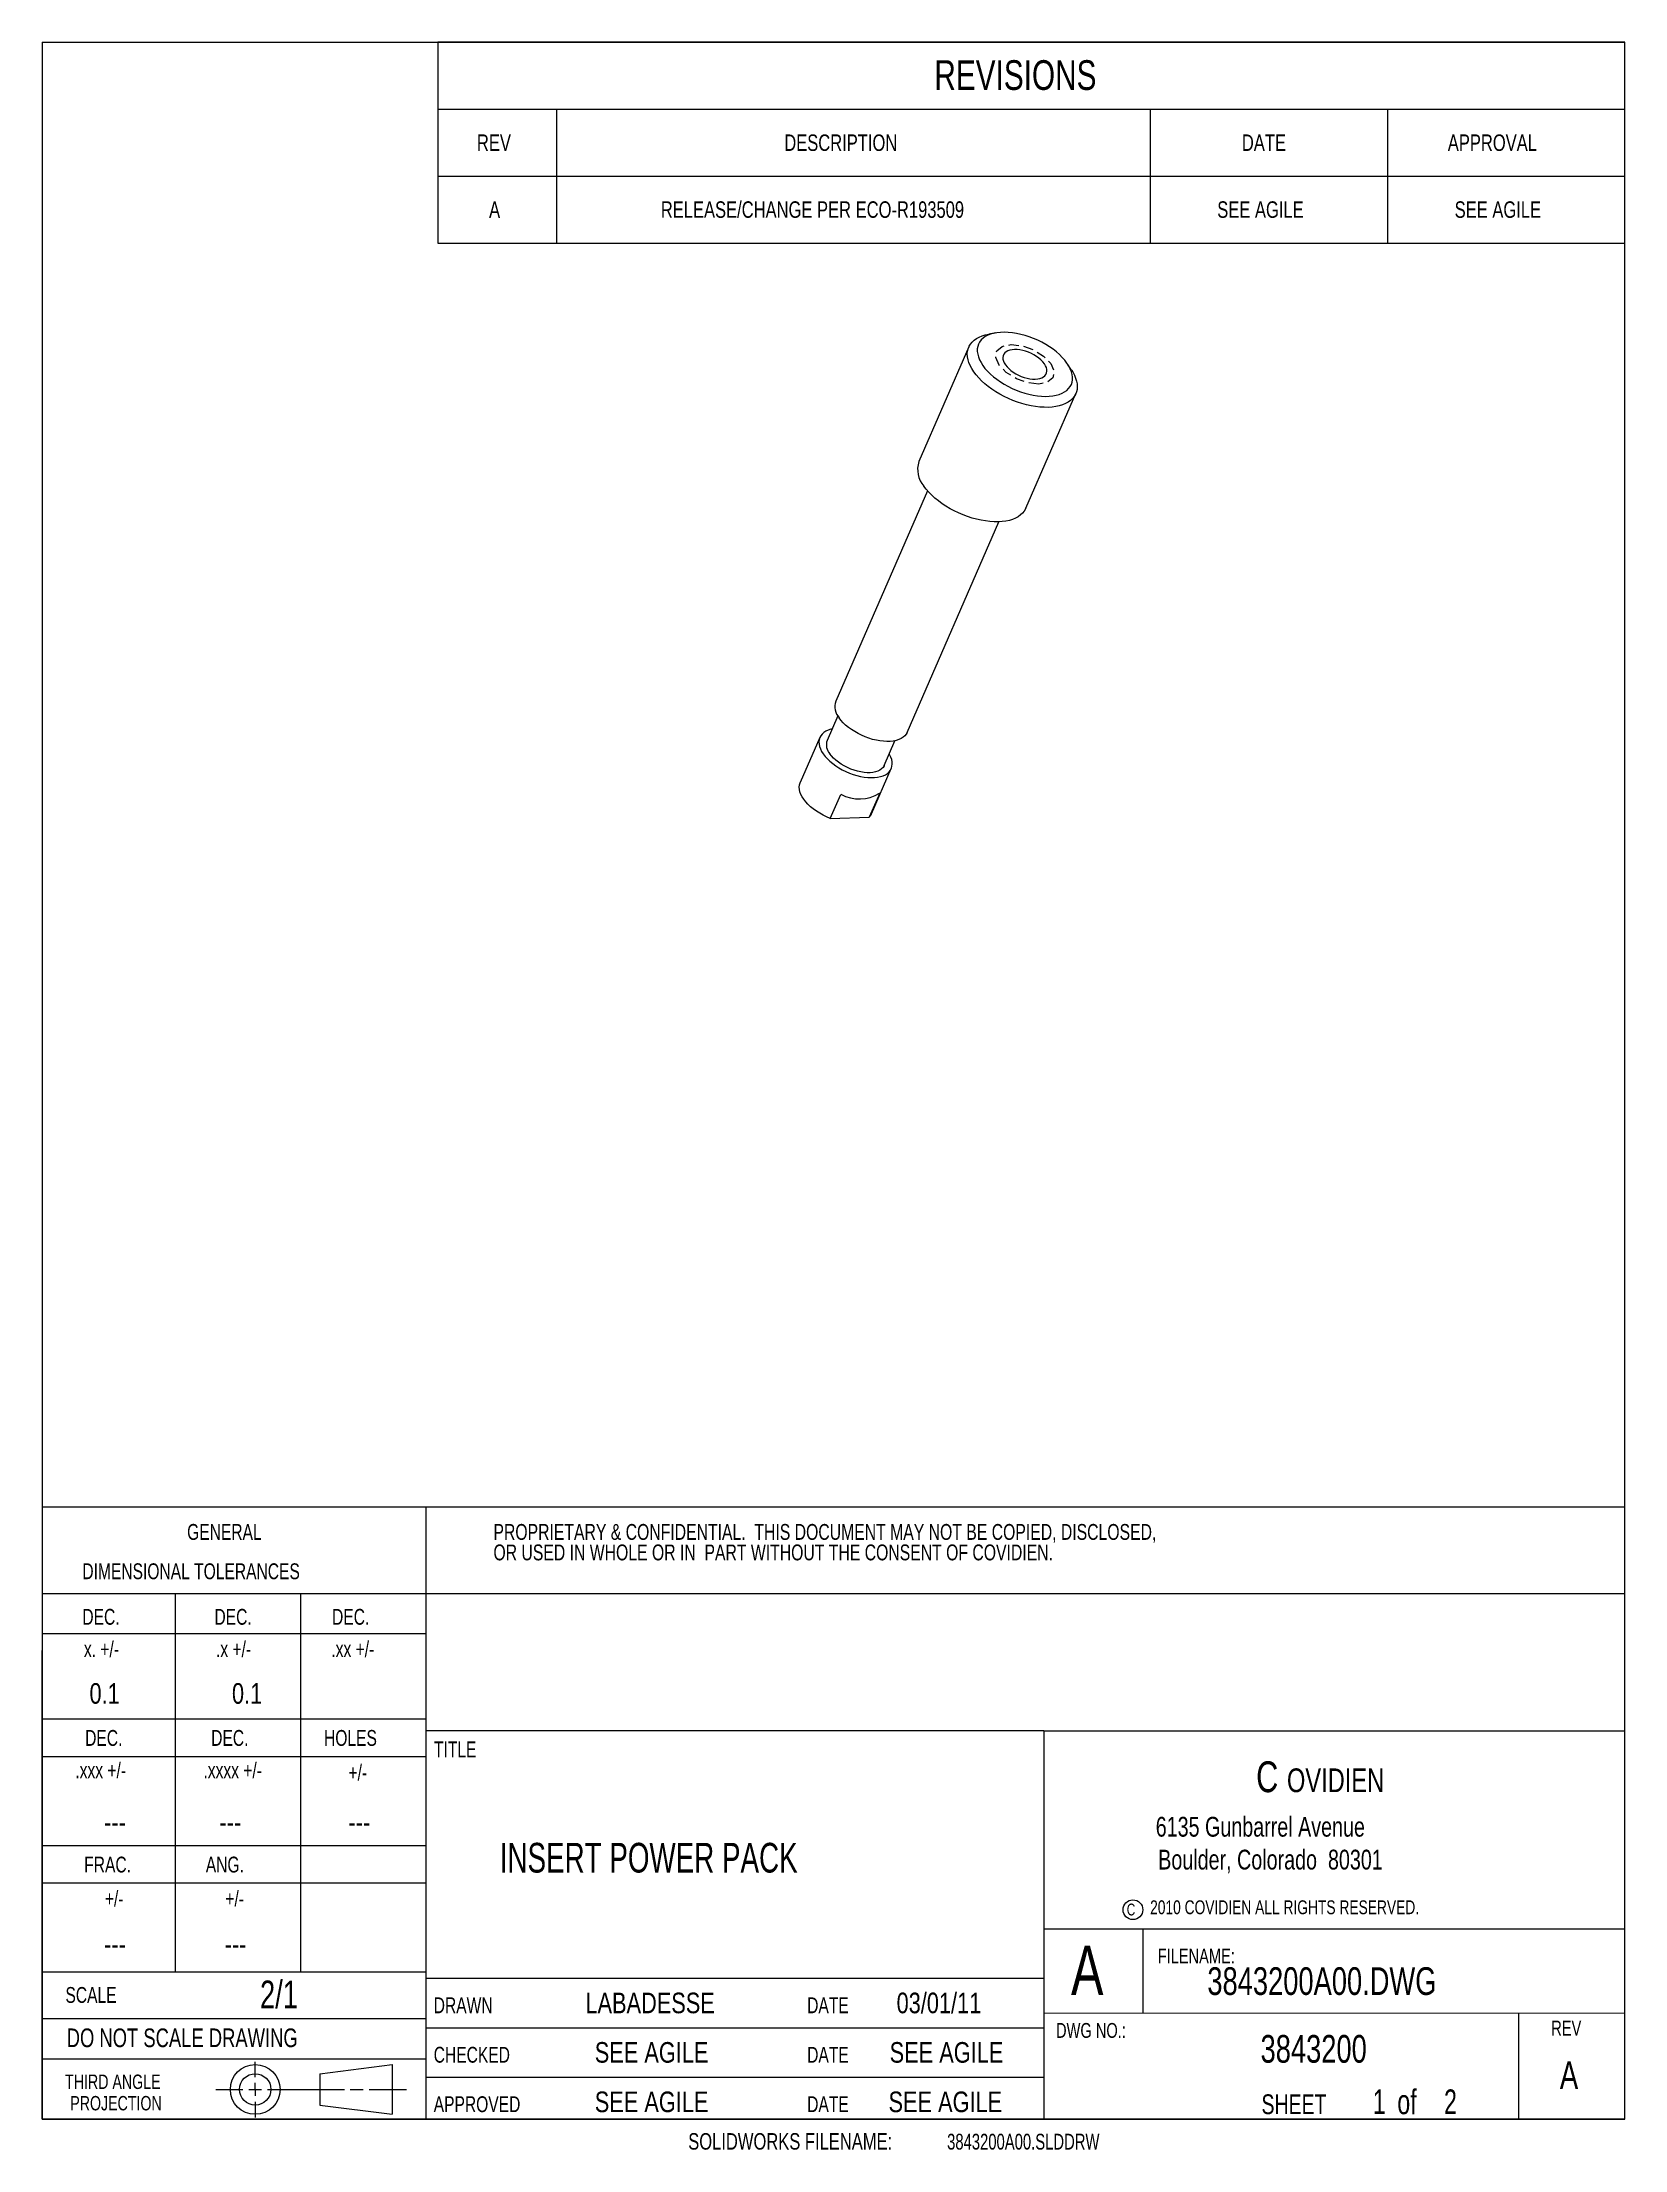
# Model space of a CAD drawing. Header units: millimetres. Extents: x 6 to 210, y 2 to 273.
import ezdxf

# ---------------------------------------------------------------- set-up
doc = ezdxf.new("R2010")
doc.units = ezdxf.units.MM
doc.linetypes.add('HIDDEN', pattern=[1.905, 1.27, -0.635])
doc.styles.add('SLDTEXTSTYLE0', font='TXT', dxfattribs={"width": 0.736842})
doc.styles.add('SLDTEXTSTYLE1', font='TXT', dxfattribs={"width": 0.744681})
doc.styles.add('SLDTEXTSTYLE2', font='TXT', dxfattribs={"width": 0.789474})
doc.styles.add('SLDTEXTSTYLE3', font='TXT', dxfattribs={"width": 0.7})
doc.styles.add('SLDTEXTSTYLE4', font='TXT', dxfattribs={"width": 0.75})

# ---------------------------------------------------------------- blocks, each defined once
blk = doc.blocks.new('SW_NOTE_0')
at = {"color": 0, "linetype": 'Continuous', "lineweight": 0, "char_height": 2.032, "attachment_point": 1, "style": 'SLDTEXTSTYLE1'}
for s, insert in [('OR USED IN WHOLE OR IN  PART WITHOUT THE CONSENT OF COVIDIEN.', (0, -0.01)), ('PROPRIETARY & CONFIDENTIAL.  THIS DOCUMENT MAY NOT BE COPIED, DISCLOSED, ', (0, 2.62))]:
    blk.add_mtext(s, dxfattribs=dict(at, insert=insert))
blk = doc.blocks.new('SW_TABLEANNOTATION_0')
at = {"color": 0, "linetype": 'Continuous', "lineweight": 0}
for p, q in [((0, 0), (0, -25.79)), ((152.4, 0), (0, 0)), ((152.4, -25.79), (152.4, 0)), ((0, -8.6), (152.4, -8.6)), ((15.24, -8.6), (15.24, -17.19)), ((91.44, -8.6), (91.44, -17.19)), ((121.92, -8.6), (121.92, -17.19)), ((0, -17.19), (152.4, -17.19)), ((15.24, -17.19), (15.24, -25.79)), ((91.44, -17.19), (91.44, -25.79)), ((121.92, -17.19), (121.92, -25.79)), ((0, -25.79), (152.4, -25.79))]:
    blk.add_line(p, q, dxfattribs=at)
at = {"color": 0, "linetype": 'Continuous', "lineweight": 0, "attachment_point": 1, "style": 'SLDTEXTSTYLE4'}
for s, insert, char_height in [('REVISIONS', (63.75, -2.32), 3.81), ('REV', (5.02, -11.85), 2.117), ('DESCRIPTION', (44.48, -11.85), 2.1167), ('DATE', (103.23, -11.85), 2.117), ('APPROVAL', (129.67, -11.85), 2.117), ('A', (6.58, -20.44), 2.12), ('RELEASE/CHANGE PER ECO-R193509', (28.63, -20.44), 2.1167), ('SEE AGILE', (100.07, -20.44), 2.117), ('SEE AGILE', (130.55, -20.44), 2.117)]:
    blk.add_mtext(s, dxfattribs=dict(at, insert=insert, char_height=char_height))

msp = doc.modelspace()

# ---------------------------------------------------------------- linework, layer by layer
at = {"color": 7, "linetype": 'Continuous', "lineweight": 0}
for p, q in [((6.35, 273.05), (209.55, 273.05)), ((6.35, 273.05), (6.35, 6.35)), ((209.55, 6.35), (209.55, 273.05)), ((6.35, 85), (209.55, 85)), ((209.55, 6.35), (209.55, 73.84)), ((6.35, 68.73), (55.59, 68.73)), ((6.35, 6.35), (6.35, 66.55)), ((209.55, 6.35), (209.55, 66.55)), ((209.55, 6.35), (6.35, 6.35)), ((6.35, 6.35), (209.55, 6.35)), ((209.55, 6.35), (6.35, 6.35))]:
    msp.add_line(p, q, dxfattribs=at)
at = {"color": 7, "linetype": 'Continuous', "lineweight": 15}
for p, q in [((128.81, 235.72), (127.9, 235.57)), ((125.31, 233.91), (118.91, 219.21)), ((138.52, 230.95), (138.01, 231.72)), ((132.66, 213.22), (139.06, 227.92)), ((120, 215.46), (108.23, 188.42)), ((117.4, 184.43), (129.17, 211.47)), ((108.5, 186.55), (107.12, 183.38)), ((106.21, 183.78), (103.68, 177.98)), ((114.46, 180.19), (115.84, 183.35)), ((112.85, 173.98), (115.37, 179.79)), ((107.54, 173.38), (108.89, 176.47)), ((113.88, 176.61), (112.53, 173.52)), ((107.54, 173.38), (112.53, 173.52))]:
    msp.add_line(p, q, dxfattribs=at)
at = {"color": 5, "linetype": 'Continuous', "lineweight": 0}
for p, q in [((55.59, 85), (55.59, 6.35)), ((6.35, 73.84), (209.55, 73.84)), ((6.35, 73.84), (6.35, 6.35)), ((134.97, 56.21), (55.59, 56.21)), ((134.97, 56.21), (209.55, 56.21)), ((134.97, 56.21), (134.97, 30.81)), ((134.97, 30.81), (209.55, 30.81)), ((134.97, 30.81), (134.97, 6.35)), ((55.59, 24.46), (134.97, 24.46))]:
    msp.add_line(p, q, dxfattribs=at)
at = {"color": 179, "linetype": 'Continuous', "lineweight": 0}
for p, q in [((23.42, 73.84), (23.42, 41.52)), ((39.5, 73.84), (39.5, 36.7)), ((6.35, 57.78), (55.59, 57.78)), ((6.35, 52.95), (55.59, 52.95)), ((6.35, 41.52), (55.59, 41.52)), ((23.42, 41.52), (23.42, 25.27)), ((39.5, 41.52), (39.5, 25.27)), ((6.35, 36.7), (55.59, 36.7)), ((147.67, 30.81), (147.67, 20.01)), ((6.35, 25.27), (55.59, 25.27)), ((6.35, 19.28), (55.59, 19.28)), ((134.97, 20.01), (209.55, 19.97)), ((195.93, 6.35), (195.93, 19.97)), ((55.59, 18.11), (134.97, 18.11)), ((6.35, 14.12), (55.59, 14.12)), ((33.7, 11.77), (33.7, 13.71)), ((33.7, 10.18), (33.7, 11.01)), ((42, 12.2), (51.27, 13.38)), ((42, 12.2), (42, 8.16)), ((51.27, 13.38), (51.27, 6.99)), ((55.59, 11.76), (134.97, 11.76)), ((28.64, 10.18), (32.11, 10.18)), ((32.87, 10.18), (34.53, 10.18)), ((33.7, 10.18), (33.7, 9.35)), ((33.7, 8.6), (33.7, 6.59)), ((35.29, 10.18), (45.16, 10.18)), ((42, 8.16), (51.27, 6.99)), ((45.91, 10.18), (47.57, 10.18)), ((48.33, 10.18), (53.13, 10.18))]:
    msp.add_line(p, q, dxfattribs=at)
at = {"color": 7, "linetype": 'Continuous', "lineweight": 15, "flags": 128}
for points in [[(138.52, 230.95), (138.67, 230.7), (138.88, 230.31), (139.04, 229.92), (139.16, 229.54), (139.23, 229.17), (139.25, 228.81), (139.22, 228.47), (139.15, 228.14), (139.02, 227.83), (138.85, 227.54), (138.64, 227.28), (138.38, 227.04), (138.08, 226.82), (137.73, 226.64), (137.35, 226.48), (136.94, 226.35), (136.49, 226.26), (136.01, 226.2), (135.51, 226.16), (134.99, 226.17), (134.44, 226.2), (133.88, 226.27), (133.31, 226.36), (132.73, 226.49), (132.15, 226.65), (131.56, 226.84), (130.98, 227.06), (130.41, 227.3), (129.86, 227.56), (129.31, 227.85), (128.79, 228.17), (128.29, 228.49), (127.82, 228.84), (127.37, 229.2), (126.96, 229.57), (126.59, 229.95), (126.25, 230.34), (125.96, 230.73), (125.7, 231.13), (125.5, 231.52), (125.33, 231.9), (125.22, 232.28), (125.15, 232.66), (125.13, 233.01), (125.15, 233.36), (125.23, 233.69), (125.35, 234), (125.52, 234.28), (125.74, 234.55), (126, 234.79), (126.3, 235), (126.64, 235.19), (127.02, 235.35), (127.44, 235.47), (127.88, 235.57), (127.9, 235.57)], [(137.92, 231.84), (137.64, 232.21), (137.32, 232.57), (136.96, 232.93), (136.57, 233.28), (136.14, 233.61), (135.68, 233.93), (135.2, 234.23), (134.69, 234.51), (134.17, 234.77), (133.64, 235), (133.09, 235.21), (132.55, 235.38), (132, 235.53), (131.45, 235.65), (130.92, 235.73), (130.39, 235.79), (129.89, 235.8), (129.4, 235.79), (128.94, 235.74), (128.51, 235.66), (128.12, 235.55), (127.75, 235.41), (127.43, 235.24), (127.15, 235.04), (126.91, 234.81), (126.71, 234.55), (126.56, 234.28), (126.46, 233.98), (126.41, 233.66), (126.41, 233.33), (126.46, 232.99), (126.55, 232.63), (126.7, 232.27), (126.89, 231.9), (127.12, 231.53), (127.4, 231.16), (127.73, 230.8), (128.09, 230.44), (128.48, 230.09), (128.91, 229.76), (129.37, 229.44), (129.85, 229.14), (130.35, 228.86), (130.88, 228.6), (131.41, 228.37), (131.95, 228.17), (132.5, 227.99), (133.05, 227.84), (133.6, 227.72), (134.13, 227.64), (134.65, 227.59), (135.16, 227.57), (135.64, 227.58), (136.1, 227.63), (136.53, 227.71), (136.93, 227.82), (137.3, 227.96), (137.62, 228.14), (137.9, 228.34), (138.14, 228.57), (138.34, 228.82), (138.49, 229.1), (138.59, 229.39), (138.64, 229.71), (138.64, 230.04), (138.59, 230.39), (138.5, 230.74), (138.35, 231.1), (138.16, 231.47), (137.92, 231.84)], [(135.02, 231.76), (134.82, 232.01), (134.59, 232.25), (134.32, 232.48), (134.02, 232.7), (133.69, 232.9), (133.35, 233.08), (132.99, 233.24), (132.62, 233.37), (132.25, 233.47), (131.88, 233.54), (131.53, 233.58), (131.19, 233.59), (130.88, 233.56), (130.59, 233.5), (130.34, 233.41), (130.13, 233.3), (129.95, 233.15), (129.82, 232.98), (129.74, 232.79), (129.7, 232.57), (129.71, 232.35), (129.77, 232.11), (129.88, 231.86), (130.03, 231.61), (130.23, 231.37), (130.46, 231.13), (130.73, 230.89), (131.03, 230.67), (131.36, 230.47), (131.7, 230.29), (132.06, 230.14), (132.43, 230.01), (132.8, 229.9), (133.16, 229.83), (133.52, 229.79), (133.85, 229.79), (134.17, 229.81), (134.45, 229.87), (134.71, 229.96), (134.92, 230.08), (135.1, 230.22), (135.23, 230.39), (135.31, 230.59), (135.35, 230.8), (135.34, 231.03), (135.28, 231.26), (135.17, 231.51), (135.02, 231.76)], [(132.66, 213.22), (132.62, 213.13), (132.45, 212.84), (132.23, 212.58), (131.98, 212.34), (131.67, 212.12), (131.33, 211.94), (130.95, 211.78), (130.54, 211.65), (130.09, 211.56), (129.61, 211.5), (129.11, 211.46), (128.58, 211.47), (128.04, 211.5), (127.48, 211.57), (126.91, 211.66), (126.33, 211.79), (125.74, 211.95), (125.16, 212.14), (124.58, 212.36), (124.01, 212.6), (123.45, 212.86), (122.91, 213.15), (122.39, 213.47), (121.89, 213.79), (121.41, 214.14), (120.97, 214.5), (120.56, 214.87), (120.19, 215.25), (119.85, 215.64), (119.55, 216.03)], [(107.76, 184.86), (107.6, 184.82), (107.27, 184.71), (106.97, 184.57), (106.71, 184.41), (106.49, 184.21), (106.32, 183.99), (106.19, 183.75), (106.11, 183.49), (106.08, 183.21), (106.1, 182.92), (106.16, 182.62), (106.28, 182.3), (106.43, 181.98), (106.64, 181.66), (106.88, 181.34), (107.17, 181.03), (107.49, 180.72), (107.85, 180.42), (108.23, 180.14), (108.65, 179.88), (109.08, 179.63), (109.53, 179.41), (110, 179.21), (110.47, 179.03), (110.95, 178.89), (111.43, 178.77), (111.89, 178.69), (112.35, 178.64), (112.79, 178.62), (113.21, 178.63), (113.61, 178.67), (113.98, 178.75), (114.31, 178.86), (114.61, 178.99), (114.87, 179.16), (115.08, 179.35), (115.26, 179.57), (115.38, 179.81), (115.46, 180.07), (115.5, 180.35), (115.48, 180.64), (115.42, 180.95), (115.3, 181.26), (115.15, 181.58), (115.1, 181.66)], [(117.4, 184.43), (117.28, 184.21), (117.11, 184), (116.89, 183.8), (116.63, 183.64), (116.33, 183.5), (116, 183.39), (115.63, 183.31), (115.24, 183.27), (114.81, 183.26), (114.37, 183.28), (113.92, 183.33), (113.45, 183.41), (112.97, 183.53), (112.5, 183.68), (112.02, 183.85), (111.56, 184.05), (111.1, 184.27), (110.67, 184.52), (110.26, 184.78), (109.87, 185.07), (109.51, 185.36), (109.19, 185.67), (108.9, 185.99), (108.66, 186.31)], [(114.46, 180.19), (114.44, 180.14), (114.31, 179.93), (114.13, 179.75), (113.91, 179.59), (113.65, 179.46), (113.35, 179.36), (113.02, 179.29), (112.66, 179.25), (112.27, 179.25), (111.87, 179.28), (111.45, 179.34), (111.02, 179.44), (110.59, 179.56), (110.16, 179.72), (109.75, 179.9), (109.34, 180.11), (108.95, 180.33), (108.59, 180.58), (108.26, 180.84), (107.95, 181.12), (107.69, 181.4), (107.47, 181.69)], [(107.54, 173.38), (107.07, 173.57), (106.62, 173.8), (106.18, 174.04), (105.76, 174.3), (105.36, 174.59), (105, 174.88), (104.67, 175.19), (104.38, 175.51), (104.13, 175.83), (103.92, 176.15), (103.76, 176.47), (103.64, 176.79), (103.57, 177.1), (103.55, 177.39), (103.58, 177.67), (103.66, 177.94), (103.68, 177.98)]]:
    msp.add_lwpolyline(points, dxfattribs=at)
at = {"color": 7, "linetype": 'HIDDEN', "lineweight": 0, "flags": 128}
msp.add_lwpolyline([(134.3, 229.15), (132.89, 229.31), (131.43, 229.83), (130.13, 230.63), (129.2, 231.59), (128.78, 232.57), (128.92, 233.41), (129.61, 233.99), (130.75, 234.22), (132.16, 234.06), (133.62, 233.54), (134.92, 232.74), (135.85, 231.78), (136.27, 230.81), (136.13, 229.96), (135.43, 229.38), (134.3, 229.15)], dxfattribs=at)
at = {"color": 179, "linetype": 'Continuous', "lineweight": 0}
for centre, radius in [((146.39, 33.26), 1.27), ((33.7, 10.18), 3.19), ((33.7, 10.18), 2.02)]:
    msp.add_circle(centre, radius, dxfattribs=at)
at = {"color": 7, "linetype": 'Continuous', "lineweight": 15}
for centre, radius, start, end in [((122.03, 218.19), 3.28, 161.9225, 221.0884), ((110.28, 187.74), 2.16, 161.5868, 221.4242), ((108.72, 182.82), 1.69, 160.8244, 222.1866), ((111.26, 180.88), 5, 241.7682, 301.5337), ((111.48, 174.58), 1.49, 314.5989, 336.3543)]:
    msp.add_arc(centre, radius, start, end, dxfattribs=at)

# ---------------------------------------------------------------- block references
at = {"color": 7, "linetype": 'Continuous', "lineweight": 0}
msp.add_blockref('SW_TABLEANNOTATION_0', (57.15, 273.05), dxfattribs=at)
at = {"color": 1, "linetype": 'Continuous', "lineweight": 0}
msp.add_blockref('SW_NOTE_0', (64.29, 80.16), dxfattribs=at)

# ---------------------------------------------------------------- texts
at = {"color": 7, "linetype": 'Continuous', "lineweight": 0, "attachment_point": 1}
for s, insert, char_height, style in [('GENERAL', (24.96, 82.78), 2.032, 'SLDTEXTSTYLE0'), ('DIMENSIONAL TOLERANCES', (11.51, 77.73), 2.032, 'SLDTEXTSTYLE0'), ('DEC.', (11.51, 71.88), 2.032, 'SLDTEXTSTYLE0'), ('DEC.', (28.47, 71.88), 2.032, 'SLDTEXTSTYLE0'), ('DEC.', (43.57, 71.88), 2.032, 'SLDTEXTSTYLE0'), ('x. +/-', (11.71, 67.74), 2.032, 'SLDTEXTSTYLE0'), ('.x +/-', (28.67, 67.74), 2.032, 'SLDTEXTSTYLE0'), ('.xx +/-', (43.48, 67.74), 2.032, 'SLDTEXTSTYLE0'), ('0.1', (12.43, 62.35), 2.646, 'SLDTEXTSTYLE2'), ('0.1', (30.72, 62.35), 2.646, 'SLDTEXTSTYLE2'), ('DEC.', (11.87, 56.33), 2.032, 'SLDTEXTSTYLE0'), ('DEC.', (28.05, 56.33), 2.032, 'SLDTEXTSTYLE0'), ('HOLES', (42.54, 56.33), 2.032, 'SLDTEXTSTYLE0'), ('TITLE', (56.66, 54.86), 2.032, 'SLDTEXTSTYLE0'), ('.xxx +/-', (10.61, 52.17), 2.032, 'SLDTEXTSTYLE0'), ('.xxxx +/-', (27.06, 52.17), 2.032, 'SLDTEXTSTYLE0'), ('+/-', (45.68, 51.88), 2.032, 'SLDTEXTSTYLE0'), ('C', (162.21, 52.31), 3.96, 'SLDTEXTSTYLE1'), ('OVIDIEN', (166.17, 51.4), 3.048, 'SLDTEXTSTYLE1'), ('---', (14.31, 45.81), 2.646, 'SLDTEXTSTYLE2'), ('---', (29.11, 45.81), 2.646, 'SLDTEXTSTYLE2'), ('---', (45.67, 45.81), 2.646, 'SLDTEXTSTYLE2'), ('6135 Gunbarrel Avenue', (149.32, 45.18), 2.54, 'SLDTEXTSTYLE1'), ('INSERT POWER PACK', (65.1, 41.84), 3.81, 'SLDTEXTSTYLE3'), ('Boulder, Colorado  80301', (149.64, 40.96), 2.54, 'SLDTEXTSTYLE1'), ('FRAC.', (11.75, 40.07), 2.032, 'SLDTEXTSTYLE0'), ('ANG.', (27.36, 40.07), 2.032, 'SLDTEXTSTYLE0'), ('+/-', (14.4, 35.7), 2.032, 'SLDTEXTSTYLE0'), ('+/-', (29.87, 35.7), 2.032, 'SLDTEXTSTYLE0'), ('C', (145.6, 34.04), 1.52, 'SLDTEXTSTYLE1'), ('2010 COVIDIEN ALL RIGHTS RESERVED.', (148.6, 34.46), 1.778, 'SLDTEXTSTYLE1'), ('---', (14.31, 30.16), 2.646, 'SLDTEXTSTYLE2'), ('---', (29.78, 30.16), 2.646, 'SLDTEXTSTYLE2'), ('FILENAME:', (149.57, 28.26), 1.905, 'SLDTEXTSTYLE0'), ('3843200A00.DWG', (155.95, 25.87), 3.556, 'SLDTEXTSTYLE0'), ('SCALE', (9.34, 23.33), 2.032, 'SLDTEXTSTYLE0'), ('2/1', (34.32, 24.16), 3.556, 'SLDTEXTSTYLE0'), ('DRAWN', (56.62, 22), 2.032, 'SLDTEXTSTYLE0'), ('LABADESSE', (76.1, 22.61), 2.646, 'SLDTEXTSTYLE2'), ('DATE', (104.57, 22), 2.032, 'SLDTEXTSTYLE0'), ('03/01/11', (116.05, 22.61), 2.646, 'SLDTEXTSTYLE2'), ('REV', (200.1, 19.01), 1.905, 'SLDTEXTSTYLE0'), ('DO NOT SCALE DRAWING', (9.5, 18.01), 2.3976, 'SLDTEXTSTYLE0'), ('SEE AGILE', (77.3, 16.26), 2.646, 'SLDTEXTSTYLE2'), ('SEE AGILE', (115.16, 16.26), 2.646, 'SLDTEXTSTYLE2'), ('DWG NO.:', (136.52, 18.71), 1.905, 'SLDTEXTSTYLE0'), ('3843200', (162.78, 17.17), 3.556, 'SLDTEXTSTYLE0'), ('CHECKED', (56.62, 15.65), 2.032, 'SLDTEXTSTYLE0'), ('DATE', (104.57, 15.65), 2.032, 'SLDTEXTSTYLE0'), ('A', (201.2, 13.79), 3.56, 'SLDTEXTSTYLE1'), ('THIRD ANGLE', (9.3, 12.09), 1.8492, 'SLDTEXTSTYLE0'), ('PROJECTION', (9.96, 9.34), 1.849, 'SLDTEXTSTYLE0'), ('APPROVED', (56.62, 9.3), 2.032, 'SLDTEXTSTYLE0'), ('SEE AGILE', (77.3, 9.91), 2.646, 'SLDTEXTSTYLE2'), ('DATE', (104.57, 9.3), 2.032, 'SLDTEXTSTYLE0'), ('SEE AGILE', (115.01, 9.91), 2.646, 'SLDTEXTSTYLE2'), ('SHEET', (162.9, 9.55), 2.54, 'SLDTEXTSTYLE0'), ('1', (177.19, 10.18), 3.17, 'SLDTEXTSTYLE3'), ('of', (180.34, 10.18), 3.175, 'SLDTEXTSTYLE3'), ('2', (186.34, 10.18), 3.17, 'SLDTEXTSTYLE3'), ('SOLIDWORKS FILENAME:', (89.3, 4.57), 2.1167, 'SLDTEXTSTYLE4'), ('   3843200A00.SLDDRW', (120.95, 4.49), 2.032, 'SLDTEXTSTYLE3')]:
    msp.add_mtext(s, dxfattribs=dict(at, insert=insert, char_height=char_height, style=style))
at = {"color": 5, "linetype": 'Continuous', "lineweight": 0, "insert": (138.44, 28.65), "char_height": 6.35, "attachment_point": 1, "style": 'SLDTEXTSTYLE0'}
msp.add_mtext('A', dxfattribs=at)

doc.saveas('drawing.dxf')
